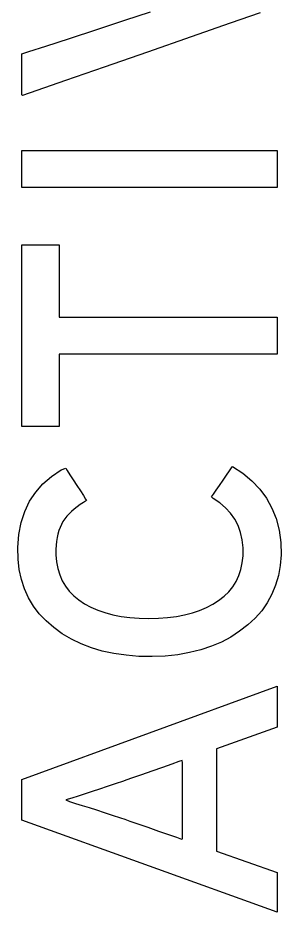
# Model space of a CAD drawing. Extents: x 1 to 47.7, y 0.2 to 35.
# Drawn here: x 34.0013 to 34.1016, y 13.554 to 13.8939 of the extents above; entities that cross this region are included whole.
import ezdxf

# ---------------------------------------------------------------- set-up
doc = ezdxf.new("R2010")
doc.units = 0
doc.header["$MEASUREMENT"] = 0
doc.layers.add('8_0_____DWG', color=7, linetype='CONTINUOUS')

msp = doc.modelspace()

# ---------------------------------------------------------------- linework, layer by layer
at = {"layer": '8_0_____DWG'}
for points in [[(34.09354, 13.89585), (34.08219, 13.89191), (34.0673, 13.88673), (34.05069, 13.88096), (34.03415, 13.87521), (34.01951, 13.87012), (34.00857, 13.86632), (34.00315, 13.86444), (34.00286, 13.86466), (34.00286, 13.86599), (34.00286, 13.86809), (34.00286, 13.87066), (34.00286, 13.8734), (34.00286, 13.87602), (34.00286, 13.87822), (34.00286, 13.87972), (34.00288, 13.88022), (34.00558, 13.8811), (34.012, 13.8832), (34.02099, 13.88614), (34.0314, 13.88954), (34.04208, 13.89303), (34.05186, 13.89623)], [(34.10004, 13.82948), (34.00286, 13.82948), (34.00286, 13.84357), (34.10004, 13.84357), (34.10004, 13.82948)], [(34.0171, 13.78016), (34.10004, 13.78016), (34.10004, 13.76607), (34.0171, 13.76607), (34.0171, 13.73861), (34.00286, 13.73861), (34.00286, 13.80766), (34.0171, 13.80766), (34.0171, 13.78016)], [(34.10004, 13.62427), (34.07699, 13.61613), (34.07699, 13.5772), (34.10004, 13.56912), (34.10004, 13.55401), (34.00286, 13.589), (34.00286, 13.60447), (34.10004, 13.63987), (34.10004, 13.62427)]]:
    msp.add_lwpolyline(points, dxfattribs=at)
for points in [[(34.08302, 13.72335), (34.08697, 13.72081), (34.09044, 13.71796), (34.09344, 13.71482), (34.09598, 13.71137), (34.09804, 13.70762), (34.09964, 13.70357), (34.10076, 13.69921), (34.10142, 13.69456), (34.10157, 13.68984), (34.10122, 13.68577), (34.10052, 13.68191), (34.09946, 13.67826), (34.09805, 13.67482), (34.09628, 13.67159), (34.09417, 13.66857), (34.0917, 13.66577), (34.08887, 13.66317), (34.08575, 13.66075), (34.08241, 13.65858), (34.07884, 13.65668), (34.07504, 13.65505), (34.07099, 13.65371), (34.06671, 13.65265), (34.06219, 13.65186), (34.05744, 13.65136), (34.05245, 13.65113), (34.04737, 13.65123), (34.04251, 13.65163), (34.03788, 13.6523), (34.03349, 13.65325), (34.02933, 13.65448), (34.0254, 13.65599), (34.0217, 13.65778), (34.01823, 13.65985), (34.015, 13.66219), (34.01207, 13.6647), (34.0095, 13.66743), (34.00728, 13.67036), (34.00541, 13.6735), (34.00388, 13.67686), (34.00271, 13.68042), (34.00189, 13.68419), (34.00142, 13.68817), (34.00134, 13.69266), (34.00176, 13.69758), (34.00265, 13.70214), (34.00401, 13.70635), (34.00583, 13.7102), (34.00813, 13.7137), (34.01089, 13.71685), (34.01412, 13.71964), (34.01782, 13.72208), (34.01955, 13.72279), (34.02015, 13.72185), (34.02115, 13.72029), (34.02241, 13.71834), (34.02379, 13.71621), (34.02513, 13.71413), (34.02629, 13.71233), (34.02712, 13.71104), (34.02749, 13.71047), (34.02634, 13.70976), (34.02508, 13.70894), (34.0239, 13.70809), (34.0228, 13.70721), (34.02178, 13.70632), (34.02084, 13.7054), (34.01999, 13.70446), (34.01921, 13.70349), (34.01851, 13.7025), (34.01792, 13.7014), (34.0174, 13.70024), (34.01696, 13.69901), (34.01658, 13.69772), (34.01629, 13.69636), (34.01606, 13.69494), (34.01591, 13.69345), (34.01583, 13.6919), (34.01585, 13.68981), (34.01609, 13.68712), (34.01658, 13.68459), (34.0173, 13.68222), (34.01827, 13.68), (34.01948, 13.67794), (34.02093, 13.67603), (34.02262, 13.67429), (34.02456, 13.6727), (34.02675, 13.67124), (34.02915, 13.66993), (34.03173, 13.6688), (34.03451, 13.66784), (34.03746, 13.66705), (34.04061, 13.66643), (34.04394, 13.66599), (34.04746, 13.66572), (34.05117, 13.66562), (34.05485, 13.6657), (34.05836, 13.66595), (34.06168, 13.66637), (34.06481, 13.66696), (34.06777, 13.66772), (34.07054, 13.66866), (34.07312, 13.66977), (34.07552, 13.67105), (34.07775, 13.6725), (34.07982, 13.67406), (34.08162, 13.67579), (34.08317, 13.67767), (34.08446, 13.67972), (34.08549, 13.68191), (34.08627, 13.68427), (34.08679, 13.68678), (34.08705, 13.68945), (34.08706, 13.69242), (34.08675, 13.69547), (34.08612, 13.69832), (34.08518, 13.70096), (34.08391, 13.70342), (34.08233, 13.70567), (34.08043, 13.70772), (34.07821, 13.70958), (34.07567, 13.71123), (34.0751, 13.71188), (34.07577, 13.71284), (34.07682, 13.71436), (34.07811, 13.71623), (34.07949, 13.71823), (34.08082, 13.72015), (34.08194, 13.72179), (34.08273, 13.72292)], [(34.04159, 13.60384), (34.03839, 13.60276), (34.03532, 13.60173), (34.03239, 13.60076), (34.02958, 13.59983), (34.0269, 13.59896), (34.02436, 13.59814), (34.02194, 13.59737), (34.01965, 13.59665), (34.02099, 13.59601), (34.02334, 13.59532), (34.02583, 13.59456), (34.02846, 13.59374), (34.03123, 13.59286), (34.03415, 13.59192), (34.03721, 13.59092), (34.0404, 13.58985), (34.04206, 13.58929), (34.04393, 13.58864), (34.04701, 13.58757), (34.05082, 13.58625), (34.05487, 13.58484), (34.05867, 13.58352), (34.06175, 13.58245), (34.06362, 13.5818), (34.06396, 13.58189), (34.06396, 13.584), (34.06396, 13.58788), (34.06396, 13.59287), (34.06396, 13.59831), (34.06396, 13.60356), (34.06396, 13.60795), (34.06396, 13.61085), (34.06393, 13.61164), (34.06267, 13.6112), (34.06, 13.61027), (34.0564, 13.60901), (34.05237, 13.6076), (34.04838, 13.60621), (34.04493, 13.60501), (34.0425, 13.60416)]]:
    msp.add_lwpolyline(points, close=True, dxfattribs=at)

doc.saveas('drawing.dxf')
